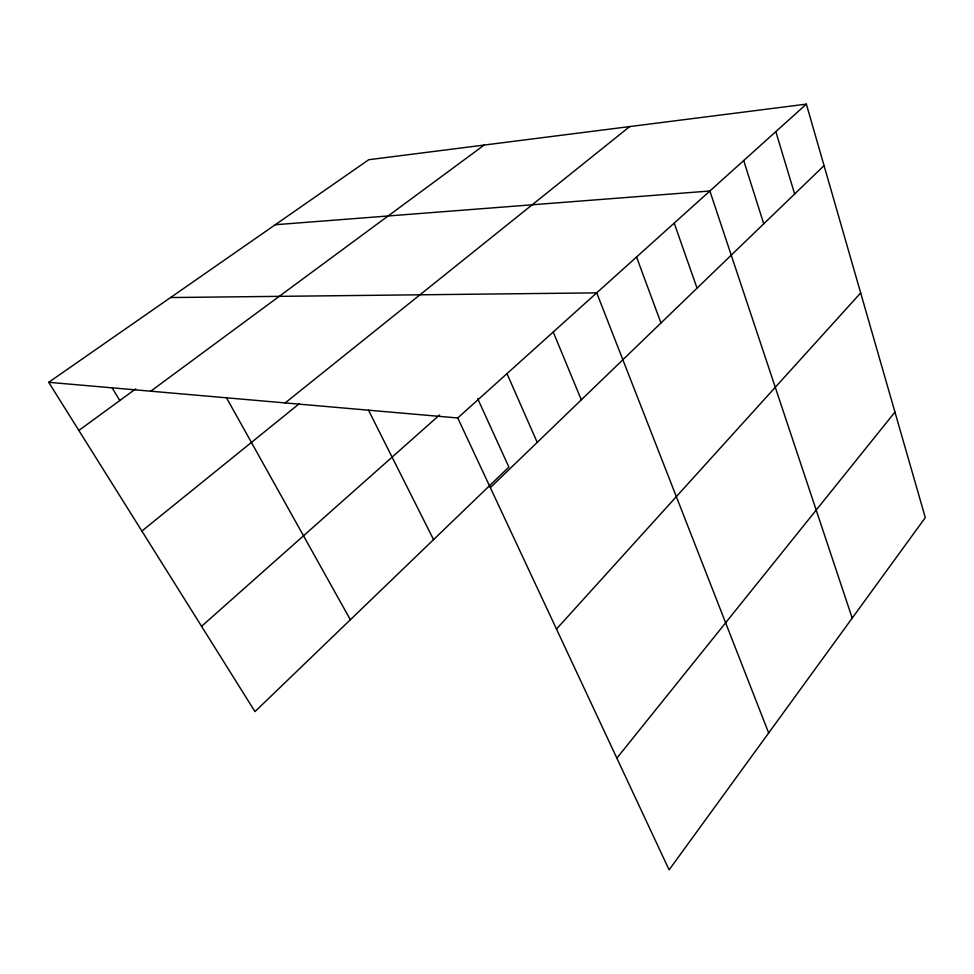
<?xml version="1.0" encoding="UTF-8"?>
<svg xmlns="http://www.w3.org/2000/svg" width="974" height="974" viewBox="0 0 974 974"><rect width="100%" height="100%" fill="white"/><g stroke="black" fill="none" stroke-linecap="round" stroke-linejoin="round"><path stroke-width="1.46" d="M616.859 758.137L894.948 412.087M556.483 629.07L860.675 292.93M490.324 487.633L824.053 165.617M457.743 417.968L806.362 104.133L925.3 517.596L669.114 869.867L457.743 417.968L48.7 382.307L254.981 711.604L508.878 467.082L477.65 398.585M201.557 626.319L439.591 414.961M141.875 531.049L299.359 403.638M285.175 402.919L629.715 126.571M150.751 391.195L484.2 145.053M78.857 430.447L135.715 388.882M48.7 382.307L368.732 159.724L806.362 104.133M275.252 224.738L709.863 191.001L852.201 618.1M170.56 297.545L596.721 292.857L768.669 732.984M112.022 387.64L119.778 400.533M226.345 397.514L350.36 619.756M368.513 410.224L433.564 539.62M506.991 373.639L537.21 442.391M553.232 332.012L581.308 399.839M636.546 257.002L660.956 322.991M674.203 223.107L697.043 288.17M743.698 160.552L763.738 223.813M775.815 131.636L794.638 193.996"/></g></svg>
